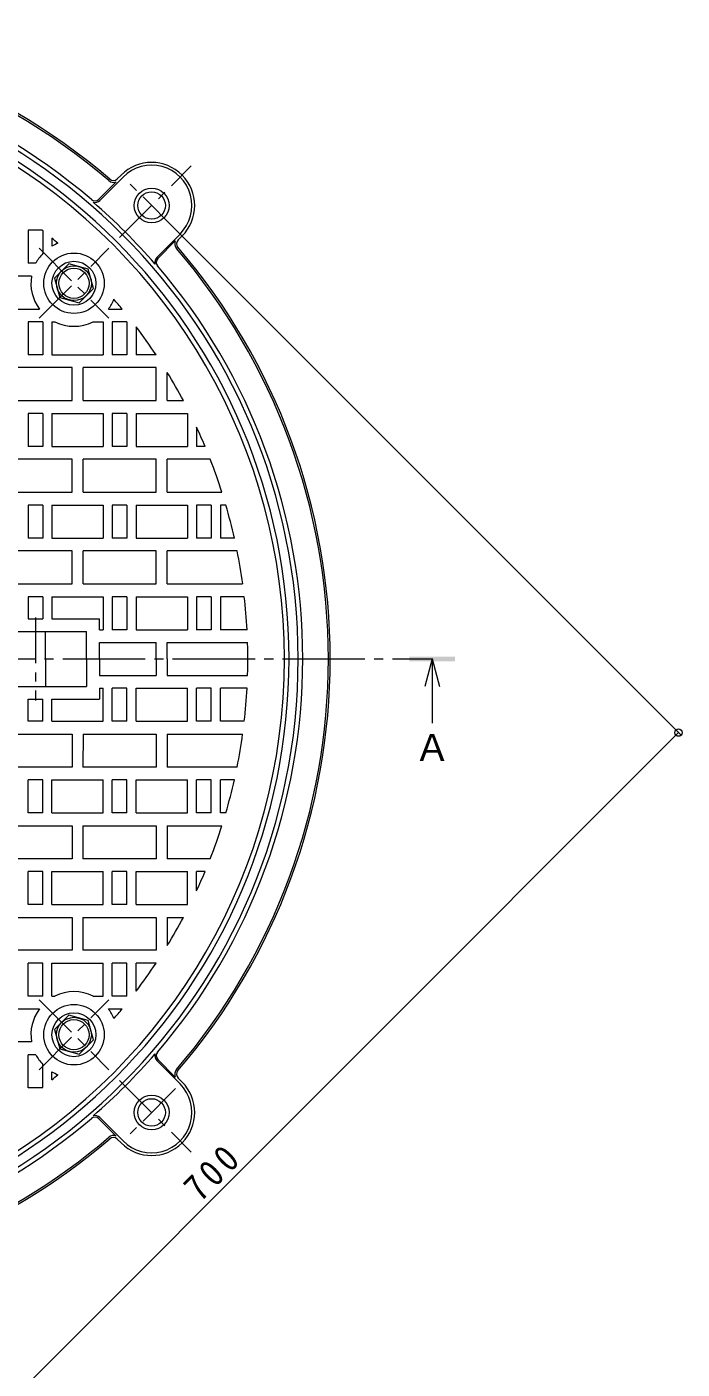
# Model space of a CAD drawing. Units: millimetres, scale not verified. Extents: x -906 to 950, y -675 to 701.
# Drawn here: x -188 to 170, y -55 to 678 of the extents above; entities that cross this region are included whole.
import ezdxf
from ezdxf.enums import TextEntityAlignment as Align

# ---------------------------------------------------------------- set-up
doc = ezdxf.new("R2010")
doc.units = ezdxf.units.MM
doc.header["$LTSCALE"] = 5
doc.header["$PDMODE"] = 32
doc.header["$PDSIZE"] = 4
doc.linetypes.add('CHAIN1', pattern=[8, 5, -1, 1, -1])
doc.linetypes.add('CHAIN2', pattern=[12, 9, -1, 1, -1])
for name, color, linetype, lineweight in [('E-0', 4, 'Continuous', 9), ('E-1', 2, 'Continuous', 9), ('E-2', 3, 'Continuous', 9), ('E-4', 7, 'Continuous', 9), ('E-A', 2, 'Continuous', 9)]:
    doc.layers.add(name, color=color, linetype=linetype, lineweight=lineweight)
doc.styles.add('ＭＳ ゴシック', font='')
doc.styles.get('ＭＳ ゴシック').set_extended_font_data('MS Gothic')

msp = doc.modelspace()

# ---------------------------------------------------------------- linework, layer by layer
at = {"layer": 'E-0', "color": 7, "linetype": 'CHAIN2'}
msp.add_line((-768.309, 332.798), (33.786, 332.798), dxfattribs=at)
at = {"layer": 'E-0'}
for q in [(29.453, 317.798), (33.453, 297.798), (37.453, 317.798)]:
    msp.add_line((33.453, 332.798), q, dxfattribs=at)
msp.add_solid([(20.953, 331.548), (45.953, 331.548), (20.953, 334.048), (45.953, 334.048)], dxfattribs=at)
at = {"layer": 'E-1', "linetype": 'CHAIN1'}
for p, q in [((-137.262, 562.797), (-98.12, 601.939)), ((-106.757, 567.269), (-132.79, 593.302)), ((-137.262, 102.798), (-98.121, 63.656)), ((-106.758, 98.326), (-132.791, 72.294))]:
    msp.add_line(p, q, dxfattribs=at)
at = {"layer": 'E-1'}
for p, q in [((-148.059, 583.113), (-135.33, 595.842)), ((-138.519, 594.773), (-136.391, 596.902)), ((-148.624, 583.679), (-139.099, 593.204)), ((-116.946, 552), (-104.217, 564.729)), ((-116.38, 551.435), (-106.856, 560.959)), ((-105.285, 561.54), (-103.157, 563.668)), ((-116.947, 113.595), (-104.218, 100.866)), ((-116.381, 114.161), (-106.856, 104.636)), ((-105.286, 104.056), (-103.157, 101.927)), ((-148.625, 81.917), (-139.1, 72.392)), ((-148.059, 82.482), (-135.331, 69.754)), ((-138.52, 70.822), (-136.391, 68.693))]:
    msp.add_line(p, q, dxfattribs=at)
for centre, radius in [((-119.774, 580.285), 9.5), ((-119.774, 580.285), 7.5), ((-119.774, 85.31), 9.5), ((-119.774, 85.31), 7.5)]:
    msp.add_circle(centre, radius, dxfattribs=at)
for centre, radius, start, end in [((-367.261, 332.798), 345, 49.36723, 130.63277), ((-367.261, 332.798), 344, 49.36723, 130.63277), ((-367.261, 332.798), 327.5, 359.99995, 179.99992), ((-367.261, 332.798), 330, 49.44356, 130.55644), ((-367.261, 332.798), 322.5, 359.99995, 179.99992), ((-119.774, 580.285), 23.5, 315, 134.99974), ((-119.774, 580.285), 22, 315, 135.00027), ((-140.641, 596.895), 4, 229.36703, 292.66943), ((-140.641, 596.895), 3, 229.36703, 315), ((-150.746, 585.8), 3, 229.4433, 315), ((-150.746, 585.8), 3.8, 255.25359, 315), ((-367.261, 332.798), 329.583, 40.8443, 49.15593), ((-103.164, 559.418), 4, 157.33057, 220.63297), ((-367.261, 332.798), 344, 359.99992, 40.63275), ((-103.164, 559.418), 3, 135, 220.63297), ((-367.261, 332.798), 345, 359.99992, 40.63275), ((-114.259, 549.313), 3.8, 135, 194.74641), ((-114.259, 549.313), 3, 135, 220.5567), ((-367.261, 332.798), 330, 359.99995, 40.55643), ((-367.261, 332.798), 327.5, 179.99994, 359.99991), ((-367.261, 332.798), 322.5, 179.99994, 359.99991), ((-367.261, 332.798), 330, 319.44344, 359.99991), ((-367.261, 332.798), 344, 319.36712, 359.99994), ((-367.261, 332.798), 345, 319.36712, 359.99994), ((-367.261, 332.798), 329.583, 310.84394, 319.15557), ((-114.26, 116.282), 3.8, 165.25345, 224.99987), ((-114.26, 116.282), 3, 139.44316, 224.99987), ((-103.165, 106.177), 4, 139.3669, 202.6693), ((-103.165, 106.177), 3, 139.3669, 224.99987), ((-119.774, 85.31), 23.5, 225.00013, 44.99987), ((-119.774, 85.31), 22, 224.99959, 44.99987), ((-367.261, 332.798), 330, 273.27091, 310.55631), ((-150.746, 79.795), 3, 44.99987, 130.55657), ((-150.746, 79.795), 3.8, 44.99987, 104.74628), ((-367.261, 332.798), 344, 273.1388, 310.63263), ((-367.261, 332.798), 345, 273.29468, 310.63263), ((-140.641, 68.701), 4, 67.33043, 130.63283), ((-140.641, 68.701), 3, 44.99987, 130.63283)]:
    msp.add_arc(centre, radius, start, end, dxfattribs=at)
at = {"layer": 'E-2'}
for p, q in [((-187.261, 566.798), (-187.261, 548.798)), ((-179.527, 566.798), (-187.261, 566.798)), ((-179.261, 566.584), (-179.261, 554.02)), ((-174.261, 562.474), (-174.261, 558.028)), ((-182.999, 548.798), (-187.261, 548.798)), ((-185.368, 541.798), (-203.261, 541.798)), ((-203.261, 523.798), (-181.03, 523.798)), ((-143.371, 523.798), (-135.92, 523.798)), ((-187.261, 516.798), (-187.261, 498.798)), ((-179.261, 516.798), (-187.261, 516.798)), ((-179.261, 516.798), (-179.261, 498.798)), ((-174.261, 516.798), (-174.261, 498.798)), ((-174.261, 516.798), (-172.625, 516.798)), ((-151.775, 516.798), (-146.261, 516.798)), ((-146.261, 516.798), (-146.261, 498.798)), ((-141.261, 516.798), (-141.261, 498.798)), ((-133.261, 516.798), (-141.261, 516.798)), ((-133.261, 516.798), (-133.261, 498.798)), ((-128.262, 514.124), (-128.262, 498.798)), ((-179.261, 498.798), (-187.261, 498.798)), ((-174.261, 498.798), (-146.261, 498.798)), ((-133.261, 498.798), (-141.261, 498.798)), ((-117.373, 498.798), (-128.262, 498.798)), ((-157.261, 473.797), (-157.261, 491.798)), ((-111.261, 473.797), (-111.261, 489.207)), ((-203.261, 473.797), (-163.261, 473.797)), ((-157.261, 473.797), (-117.261, 473.797)), ((-111.261, 473.797), (-102.461, 473.797)), ((-187.261, 466.798), (-187.261, 448.797)), ((-179.261, 466.798), (-187.261, 466.798)), ((-179.261, 466.798), (-179.261, 448.797)), ((-174.261, 466.798), (-146.261, 466.798)), ((-174.261, 466.798), (-174.261, 448.797)), ((-146.261, 466.798), (-146.261, 448.797)), ((-141.261, 466.798), (-141.261, 448.797)), ((-133.261, 466.798), (-141.261, 466.798)), ((-133.261, 466.798), (-133.261, 448.797)), ((-128.262, 466.798), (-100.261, 466.798)), ((-128.262, 466.798), (-128.262, 448.797)), ((-100.261, 466.798), (-100.261, 448.797)), ((-95.261, 459.352), (-95.261, 448.797)), ((-179.261, 448.797), (-187.261, 448.797)), ((-174.261, 448.797), (-146.261, 448.797)), ((-133.261, 448.797), (-141.261, 448.797)), ((-128.262, 448.797), (-100.261, 448.797)), ((-90.595, 448.797), (-95.261, 448.797)), ((-157.261, 423.798), (-157.261, 441.797)), ((-111.261, 423.798), (-111.261, 441.797)), ((-87.763, 441.797), (-111.261, 441.797)), ((-203.261, 423.798), (-163.261, 423.798)), ((-157.261, 423.798), (-117.261, 423.798)), ((-111.261, 423.798), (-81.396, 423.797)), ((-187.261, 416.798), (-187.261, 398.798)), ((-179.261, 416.798), (-187.261, 416.798)), ((-179.261, 416.798), (-179.261, 398.798)), ((-174.261, 416.798), (-146.261, 416.798)), ((-174.261, 416.798), (-174.261, 398.798)), ((-146.261, 416.798), (-146.261, 398.798)), ((-141.261, 416.798), (-141.261, 398.798)), ((-133.262, 416.798), (-141.261, 416.798)), ((-133.262, 416.798), (-133.262, 398.798)), ((-128.262, 416.798), (-100.261, 416.798)), ((-128.262, 416.798), (-128.262, 398.798)), ((-100.261, 416.798), (-100.261, 398.798)), ((-95.261, 416.798), (-95.261, 398.798)), ((-87.261, 416.798), (-95.261, 416.798)), ((-87.261, 416.798), (-87.261, 398.798)), ((-82.261, 416.798), (-82.261, 398.798)), ((-79.261, 416.798), (-82.261, 416.798)), ((-179.261, 398.798), (-187.261, 398.798)), ((-174.261, 398.798), (-146.261, 398.798)), ((-133.262, 398.798), (-141.261, 398.798)), ((-128.262, 398.798), (-100.261, 398.798)), ((-87.261, 398.798), (-95.261, 398.798)), ((-74.611, 398.798), (-82.261, 398.798)), ((-157.261, 373.797), (-157.261, 391.797)), ((-111.261, 373.797), (-111.261, 391.797)), ((-73.12, 391.797), (-111.261, 391.797)), ((-203.261, 373.797), (-163.261, 373.797)), ((-157.261, 373.797), (-117.261, 373.797)), ((-111.261, 373.797), (-70.076, 373.797)), ((-179.261, 366.797), (-187.261, 366.797)), ((-187.261, 366.797), (-187.261, 354.798)), ((-179.261, 366.797), (-179.261, 354.798)), ((-174.261, 366.797), (-146.261, 366.797)), ((-146.261, 366.797), (-146.261, 348.798)), ((-141.261, 366.797), (-141.261, 348.798)), ((-133.262, 366.797), (-141.261, 366.797)), ((-133.262, 366.797), (-133.262, 348.798)), ((-128.262, 366.797), (-100.261, 366.797)), ((-128.262, 366.797), (-128.262, 348.798)), ((-100.261, 366.797), (-100.261, 348.798)), ((-95.261, 366.797), (-95.261, 348.798)), ((-87.261, 366.797), (-95.261, 366.797)), ((-87.261, 366.797), (-87.261, 348.798)), ((-82.261, 366.797), (-82.261, 348.798)), ((-69.194, 366.797), (-82.261, 366.797)), ((-187.261, 354.798), (-179.261, 354.798)), ((-148.261, 348.798), (-148.261, 354.798)), ((-211.261, 347.798), (-155.261, 347.798)), ((-177.761, 332.798), (-177.761, 347.798)), ((-155.261, 332.798), (-155.261, 347.798)), ((-148.261, 348.798), (-146.261, 348.798)), ((-133.262, 348.798), (-141.261, 348.798)), ((-128.262, 348.798), (-100.261, 348.798)), ((-87.261, 348.798), (-95.261, 348.798)), ((-67.688, 348.798), (-82.261, 348.798)), ((-148.261, 341.798), (-117.262, 341.798)), ((-148.261, 332.798), (-148.261, 341.798)), ((-117.262, 332.798), (-117.262, 341.798)), ((-111.262, 341.798), (-67.396, 341.797)), ((-111.262, 332.798), (-111.262, 341.798)), ((-177.761, 332.798), (-177.761, 317.798)), ((-155.261, 332.798), (-155.261, 317.798)), ((-148.261, 332.798), (-148.261, 323.798)), ((-117.262, 332.798), (-117.262, 323.798)), ((-111.262, 332.798), (-111.262, 323.798)), ((-148.261, 323.798), (-117.262, 323.798)), ((-111.262, 323.798), (-67.396, 323.798)), ((-211.261, 317.798), (-155.261, 317.798)), ((-148.261, 316.798), (-146.261, 316.798)), ((-148.261, 316.798), (-148.261, 310.798)), ((-146.262, 298.798), (-146.261, 316.798)), ((-141.262, 298.798), (-141.262, 316.798)), ((-133.262, 316.798), (-141.262, 316.798)), ((-133.262, 298.798), (-133.262, 316.798)), ((-128.262, 316.798), (-100.261, 316.798)), ((-128.262, 298.798), (-128.262, 316.798)), ((-100.261, 298.798), (-100.261, 316.798)), ((-95.262, 298.798), (-95.261, 316.798)), ((-87.262, 316.797), (-95.261, 316.798)), ((-87.262, 298.798), (-87.262, 316.797)), ((-67.688, 316.798), (-82.262, 316.797)), ((-82.262, 298.798), (-82.262, 316.797)), ((-187.262, 298.798), (-187.262, 310.798)), ((-187.262, 310.798), (-179.261, 310.798)), ((-179.261, 298.798), (-179.261, 310.798)), ((-179.261, 298.798), (-187.262, 298.798)), ((-174.261, 298.798), (-146.262, 298.798)), ((-133.262, 298.798), (-141.262, 298.798)), ((-128.262, 298.798), (-100.261, 298.798)), ((-87.262, 298.798), (-95.262, 298.798)), ((-69.194, 298.798), (-82.262, 298.798)), ((-203.261, 291.798), (-163.262, 291.798)), ((-157.261, 291.798), (-157.262, 273.798)), ((-157.261, 291.798), (-117.262, 291.798)), ((-111.261, 291.798), (-111.261, 273.798)), ((-111.261, 291.798), (-70.076, 291.798)), ((-73.12, 273.798), (-111.261, 273.798)), ((-187.262, 248.798), (-187.262, 266.797)), ((-179.262, 266.797), (-187.262, 266.797)), ((-179.262, 248.798), (-179.262, 266.797)), ((-174.262, 266.797), (-146.262, 266.797)), ((-174.262, 248.798), (-174.262, 266.797)), ((-146.262, 248.798), (-146.262, 266.797)), ((-141.262, 248.798), (-141.262, 266.797)), ((-133.262, 266.797), (-141.262, 266.797)), ((-133.262, 248.798), (-133.262, 266.797)), ((-128.262, 266.797), (-100.261, 266.797)), ((-128.262, 248.798), (-128.262, 266.797)), ((-100.261, 248.797), (-100.261, 266.797)), ((-95.262, 248.797), (-95.262, 266.797)), ((-87.262, 266.797), (-95.262, 266.797)), ((-87.262, 248.797), (-87.262, 266.797)), ((-74.611, 266.798), (-82.262, 266.797)), ((-82.262, 248.797), (-82.262, 266.797)), ((-203.261, 241.798), (-163.262, 241.798)), ((-179.262, 248.798), (-187.262, 248.798)), ((-174.262, 248.798), (-146.262, 248.798)), ((-157.262, 241.798), (-157.262, 223.798)), ((-157.262, 241.798), (-117.262, 241.798)), ((-133.262, 248.798), (-141.262, 248.798)), ((-128.262, 248.798), (-100.261, 248.797)), ((-111.262, 241.797), (-81.396, 241.798)), ((-111.262, 241.797), (-111.262, 223.798)), ((-87.262, 248.797), (-95.262, 248.797)), ((-79.261, 248.797), (-82.262, 248.797)), ((-87.764, 223.798), (-111.262, 223.798)), ((-187.262, 198.798), (-187.262, 216.798)), ((-179.262, 216.798), (-187.262, 216.798)), ((-179.262, 198.798), (-179.262, 216.798)), ((-174.261, 216.798), (-146.262, 216.798)), ((-174.261, 198.798), (-174.261, 216.798)), ((-146.262, 198.798), (-146.262, 216.798)), ((-141.262, 198.798), (-141.262, 216.798)), ((-133.262, 216.798), (-141.262, 216.798)), ((-133.262, 198.798), (-133.262, 216.798)), ((-128.262, 216.798), (-100.262, 216.798)), ((-128.262, 198.798), (-128.262, 216.798)), ((-100.262, 198.798), (-100.262, 216.798)), ((-90.595, 216.798), (-95.262, 216.798)), ((-95.262, 206.243), (-95.262, 216.798)), ((-179.262, 198.798), (-187.262, 198.798)), ((-174.261, 198.798), (-146.262, 198.798)), ((-133.262, 198.798), (-141.262, 198.798)), ((-128.262, 198.798), (-100.262, 198.798)), ((-203.262, 191.798), (-163.262, 191.798)), ((-157.262, 191.798), (-157.262, 173.798)), ((-157.262, 191.798), (-117.262, 191.798)), ((-111.261, 191.798), (-111.262, 176.388)), ((-111.261, 191.798), (-102.461, 191.798)), ((-187.262, 148.798), (-187.262, 166.798)), ((-179.262, 166.798), (-187.262, 166.798)), ((-179.262, 148.797), (-179.262, 166.798)), ((-174.261, 166.798), (-146.262, 166.798)), ((-174.261, 148.797), (-174.261, 166.798)), ((-146.262, 148.797), (-146.262, 166.798)), ((-141.262, 148.797), (-141.262, 166.798)), ((-133.262, 166.798), (-141.262, 166.798)), ((-133.262, 148.797), (-133.262, 166.798)), ((-117.374, 166.798), (-128.262, 166.798)), ((-128.262, 151.472), (-128.262, 166.798)), ((-179.262, 148.797), (-187.262, 148.798)), ((-174.261, 148.797), (-172.626, 148.797)), ((-151.776, 148.797), (-146.262, 148.797)), ((-133.262, 148.797), (-141.262, 148.797)), ((-203.262, 141.798), (-181.03, 141.797)), ((-143.372, 141.797), (-135.92, 141.797)), ((-185.368, 123.798), (-203.262, 123.798)), ((-187.262, 98.798), (-187.262, 116.798)), ((-183, 116.798), (-187.262, 116.798)), ((-179.262, 99.011), (-179.262, 111.575)), ((-174.262, 103.122), (-174.262, 107.568)), ((-179.528, 98.798), (-187.262, 98.798))]:
    msp.add_line(p, q, dxfattribs=at)
at = {"layer": 'E-2', "linetype": 'CHAIN1'}
for p, q in [((-181.282, 556.94), (-143.119, 518.777)), ((-181.282, 518.777), (-143.119, 556.94)), ((-183.261, 355.515), (-183.261, 310.08)), ((-181.282, 108.655), (-143.119, 146.818)), ((-181.282, 146.818), (-143.119, 108.655))]:
    msp.add_line(p, q, dxfattribs=at)
at = {"layer": 'E-2'}
for points in [[(-163.261, 473.797), (-163.261, 491.798), (-203.261, 491.798)], [(-117.261, 473.797), (-117.261, 491.798), (-157.261, 491.798)], [(-163.261, 423.798), (-163.261, 441.797), (-203.261, 441.797)], [(-117.261, 423.798), (-117.261, 441.797), (-157.261, 441.797)], [(-163.261, 373.797), (-163.261, 391.797), (-203.261, 391.797)], [(-117.261, 373.797), (-117.261, 391.797), (-157.261, 391.797)], [(-174.261, 366.797), (-174.261, 354.798), (-148.261, 354.798)], [(-174.261, 298.798), (-174.261, 310.798), (-148.261, 310.798)], [(-163.262, 291.798), (-163.262, 273.798), (-203.261, 273.798)], [(-117.262, 291.798), (-117.262, 273.798), (-157.262, 273.798)], [(-163.262, 241.798), (-163.262, 223.798), (-203.261, 223.798)], [(-117.262, 241.798), (-117.262, 223.798), (-157.262, 223.798)], [(-163.262, 191.798), (-163.262, 173.798), (-203.262, 173.798)], [(-117.262, 191.798), (-117.262, 173.797), (-157.262, 173.798)]]:
    msp.add_lwpolyline(points, dxfattribs=at)
for centre in [(-162.2, 537.859), (-162.201, 127.736)]:
    msp.add_circle(centre, 16.5, dxfattribs=at)
for centre, radius, start, end in [((-367.261, 332.798), 320, 359.99994, 179.99994), ((-367.261, 332.798), 300, 51.19531, 51.26048), ((-367.261, 332.798), 300, 49.13185, 49.95911), ((-162.2, 537.859), 23.5, 111.89908, 120.87883), ((-162.2, 537.859), 23.5, 136.55101, 152.25865), ((-162.2, 537.859), 23.5, 170.35136, 216.7511), ((-162.2, 537.859), 23.5, 323.2489, 338.10092), ((-367.261, 332.798), 300, 39.54369, 40.86812), ((-162.2, 537.859), 23.5, 243.66515, 296.33485), ((-367.261, 332.798), 300, 33.59592, 37.18709), ((-367.261, 332.798), 300, 28.03419, 31.42384), ((-367.261, 332.798), 300, 22.74718, 24.95132), ((-367.261, 332.798), 300, 17.65779, 21.30496), ((-367.261, 332.798), 300, 12.70897, 16.26013), ((-367.261, 332.798), 300, 7.85487, 11.342), ((-367.261, 332.798), 300, 3.05714, 6.50737), ((-367.261, 332.798), 300, 359.99994, 1.71904), ((-367.261, 332.798), 320, 179.99993, 359.99993), ((-367.261, 332.798), 300, 358.28083, 359.99993), ((-367.261, 332.798), 300, 353.4925, 356.94272), ((-367.261, 332.798), 300, 348.65787, 352.14499), ((-367.261, 332.798), 300, 343.73973, 347.2909), ((-367.261, 332.798), 300, 338.6949, 342.34208), ((-367.261, 332.798), 300, 335.04854, 337.25269), ((-367.261, 332.798), 300, 328.57602, 331.96567), ((-367.261, 332.798), 300, 322.81278, 326.40395), ((-162.201, 127.736), 23.5, 63.66501, 116.33472), ((-162.201, 127.736), 23.5, 143.24877, 189.6485), ((-162.201, 127.736), 23.5, 21.89895, 36.75097), ((-367.261, 332.798), 300, 319.13175, 320.45618), ((-162.201, 127.736), 23.5, 207.74121, 223.44886), ((-162.201, 127.736), 23.5, 239.12104, 248.10079), ((-367.261, 332.798), 300, 310.04076, 310.86802), ((-367.261, 332.798), 300, 308.73938, 308.80455)]:
    msp.add_arc(centre, radius, start, end, dxfattribs=at)
at = {"layer": 'E-4'}
for p, q in [((168.973, 291.538), (-112.703, 573.214)), ((-327.062, -202.376), (167.913, 292.599))]:
    msp.add_line(p, q, dxfattribs=at)
msp.add_point((167.913, 292.599), dxfattribs=at)
at = {"layer": 'E-A'}
for points in [[(-151.604, 535.019), (-154.444, 545.615), (-165.039, 548.454), (-172.796, 540.698), (-169.957, 530.102), (-159.361, 527.263)], [(-151.605, 124.897), (-154.444, 135.493), (-165.04, 138.332), (-172.797, 130.575), (-169.957, 119.979), (-159.362, 117.14)]]:
    msp.add_lwpolyline(points, close=True, dxfattribs=at)
at = {"layer": 'E-A', "color": 4}
for centre in [(-162.2, 537.859), (-162.201, 127.736)]:
    msp.add_circle(centre, 12, dxfattribs=at)
at = {"layer": 'E-A'}
for centre, radius in [((-162.2, 537.859), 9.5), ((-162.2, 537.859), 8.25), ((-162.201, 127.736), 9.5), ((-162.201, 127.736), 8.25)]:
    msp.add_circle(centre, radius, dxfattribs=at)

# ---------------------------------------------------------------- texts
at = {"layer": 'E-0', "color": 2, "style": 'ＭＳ ゴシック'}
msp.add_text('Ａ', height=14.66, dxfattribs=at).set_placement((23.453, 272.798), align=Align.BOTTOM_LEFT)
at = {"layer": 'E-4', "color": 2, "insert": (-93.186, 35.742), "char_height": 14.66, "attachment_point": 7, "rotation": 45, "style": 'ＭＳ ゴシック'}
msp.add_mtext('\\T1.27;\\W0.9;700', dxfattribs=at)

doc.saveas('drawing.dxf')
